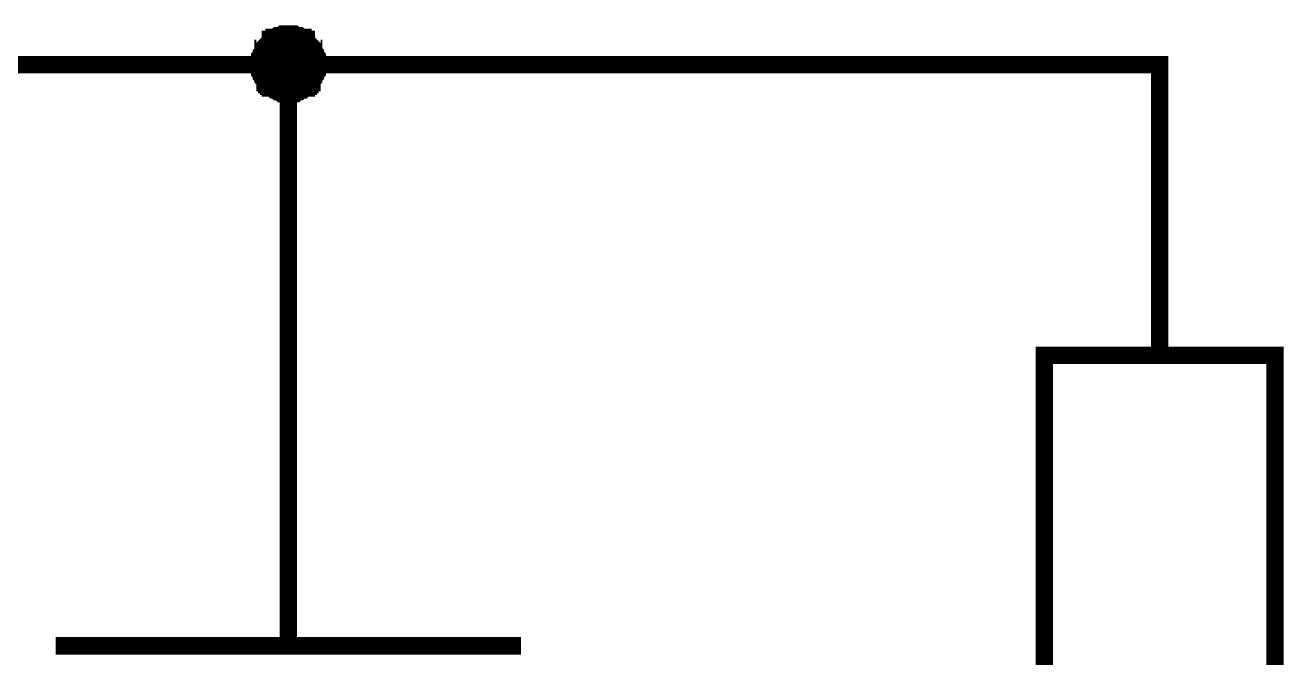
# Paper-space layout 'Layout1' of a CAD drawing. Extents: x -1 to 840, y -1 to 593.
# Drawn here: x 258.8 to 280.47, y 70.77 to 81.66 of the extents above; entities that cross this region are included whole.
import ezdxf

# ---------------------------------------------------------------- set-up
doc = ezdxf.new("R2010")
doc.units = 0
doc.header["$MEASUREMENT"] = 0
doc.layers.add('Sheet', color=255, linetype='CONTINUOUS')

psp = doc.layouts.get("Layout1")

# ---------------------------------------------------------------- linework, layer by layer
at = {"layer": 'Sheet', "color": 7}
for points, const_width in [([(262.838, 80.979), (262.838, 81.01), (262.838, 81.041), (262.838, 81.041), (262.838, 81.072), (262.838, 81.103), (262.869, 81.134), (262.869, 81.166), (262.869, 81.166), (262.9, 81.197), (262.9, 81.228), (262.9, 81.259), (262.931, 81.259), (262.931, 81.29), (262.962, 81.321), (262.962, 81.321), (262.993, 81.352), (262.993, 81.352), (263.024, 81.383), (263.024, 81.414), (263.055, 81.414), (263.086, 81.414), (263.086, 81.445), (263.117, 81.445), (263.148, 81.476), (263.148, 81.476), (263.179, 81.476), (263.21, 81.476), (263.241, 81.507), (263.273, 81.507), (263.273, 81.507), (263.304, 81.507), (263.335, 81.507)], 0.3), ([(262.838, 80.979), (262.838, 81.01), (262.838, 81.041), (262.838, 81.041), (262.838, 81.072), (262.838, 81.103), (262.869, 81.134), (262.869, 81.166), (262.869, 81.166), (262.9, 81.197), (262.9, 81.228), (262.9, 81.259), (262.931, 81.259), (262.931, 81.29), (262.962, 81.321), (262.962, 81.321), (262.993, 81.352), (262.993, 81.352), (263.024, 81.383), (263.024, 81.414), (263.055, 81.414), (263.086, 81.414), (263.086, 81.445), (263.117, 81.445), (263.148, 81.476), (263.148, 81.476), (263.179, 81.476), (263.21, 81.476), (263.241, 81.507), (263.273, 81.507), (263.273, 81.507), (263.304, 81.507), (263.335, 81.507)], 0.3), ([(262.838, 80.979), (262.838, 81.01), (262.838, 81.041), (262.838, 81.041), (262.838, 81.072), (262.838, 81.103), (262.869, 81.134), (262.869, 81.166), (262.869, 81.166), (262.9, 81.197), (262.9, 81.228), (262.9, 81.259), (262.931, 81.259), (262.931, 81.29), (262.962, 81.321), (262.962, 81.321), (262.993, 81.352), (262.993, 81.352), (263.024, 81.383), (263.024, 81.414), (263.055, 81.414), (263.086, 81.414), (263.086, 81.445), (263.117, 81.445), (263.148, 81.476), (263.148, 81.476), (263.179, 81.476), (263.21, 81.476), (263.241, 81.507), (263.273, 81.507), (263.273, 81.507), (263.304, 81.507), (263.335, 81.507)], 0.3), ([(262.838, 80.979), (262.838, 81.01), (262.838, 81.041), (262.838, 81.041), (262.838, 81.072), (262.838, 81.103), (262.869, 81.134), (262.869, 81.166), (262.869, 81.166), (262.9, 81.197), (262.9, 81.228), (262.9, 81.259), (262.931, 81.259), (262.931, 81.29), (262.962, 81.321), (262.962, 81.321), (262.993, 81.352), (262.993, 81.352), (263.024, 81.383), (263.024, 81.414), (263.055, 81.414), (263.086, 81.414), (263.086, 81.445), (263.117, 81.445), (263.148, 81.476), (263.148, 81.476), (263.179, 81.476), (263.21, 81.476), (263.241, 81.507), (263.273, 81.507), (263.273, 81.507), (263.304, 81.507), (263.335, 81.507)], 0.3), ([(262.838, 80.979), (262.838, 81.01), (262.838, 81.041), (262.838, 81.041), (262.838, 81.072), (262.838, 81.103), (262.869, 81.134), (262.869, 81.166), (262.869, 81.166), (262.9, 81.197), (262.9, 81.228), (262.9, 81.259), (262.931, 81.259), (262.931, 81.29), (262.962, 81.321), (262.962, 81.321), (262.993, 81.352), (262.993, 81.352), (263.024, 81.383), (263.024, 81.414), (263.055, 81.414), (263.086, 81.414), (263.086, 81.445), (263.117, 81.445), (263.148, 81.476), (263.148, 81.476), (263.179, 81.476), (263.21, 81.476), (263.241, 81.507), (263.273, 81.507), (263.273, 81.507), (263.304, 81.507), (263.335, 81.507)], 0.0991), ([(262.838, 80.979), (262.838, 81.01), (262.838, 81.041), (262.838, 81.041), (262.838, 81.072), (262.838, 81.103), (262.869, 81.134), (262.869, 81.166), (262.869, 81.166), (262.9, 81.197), (262.9, 81.228), (262.9, 81.259), (262.931, 81.259), (262.931, 81.29), (262.962, 81.321), (262.962, 81.321), (262.993, 81.352), (262.993, 81.352), (263.024, 81.383), (263.024, 81.414), (263.055, 81.414), (263.086, 81.414), (263.086, 81.445), (263.117, 81.445), (263.148, 81.476), (263.148, 81.476), (263.179, 81.476), (263.21, 81.476), (263.241, 81.507), (263.273, 81.507), (263.273, 81.507), (263.304, 81.507), (263.335, 81.507)], 0.0991), ([(262.838, 80.979), (262.838, 81.01), (262.838, 81.041), (262.838, 81.041), (262.838, 81.072), (262.838, 81.103), (262.869, 81.134), (262.869, 81.166), (262.869, 81.166), (262.9, 81.197), (262.9, 81.228), (262.9, 81.259), (262.931, 81.259), (262.931, 81.29), (262.962, 81.321), (262.962, 81.321), (262.993, 81.352), (262.993, 81.352), (263.024, 81.383), (263.024, 81.414), (263.055, 81.414), (263.086, 81.414), (263.086, 81.445), (263.117, 81.445), (263.148, 81.476), (263.148, 81.476), (263.179, 81.476), (263.21, 81.476), (263.241, 81.507), (263.273, 81.507), (263.273, 81.507), (263.304, 81.507), (263.335, 81.507)], 0.0991), ([(262.838, 80.979), (262.838, 81.01), (262.838, 81.041), (262.838, 81.041), (262.838, 81.072), (262.838, 81.103), (262.869, 81.134), (262.869, 81.166), (262.869, 81.166), (262.9, 81.197), (262.9, 81.228), (262.9, 81.259), (262.931, 81.259), (262.931, 81.29), (262.962, 81.321), (262.962, 81.321), (262.993, 81.352), (262.993, 81.352), (263.024, 81.383), (263.024, 81.414), (263.055, 81.414), (263.086, 81.414), (263.086, 81.445), (263.117, 81.445), (263.148, 81.476), (263.148, 81.476), (263.179, 81.476), (263.21, 81.476), (263.241, 81.507), (263.273, 81.507), (263.273, 81.507), (263.304, 81.507), (263.335, 81.507)], 0.0991), ([(263.335, 81.507), (263.335, 81.507)], 0.3), ([(263.335, 81.507), (263.366, 81.507), (263.397, 81.507), (263.397, 81.507), (263.428, 81.507), (263.459, 81.476), (263.49, 81.476), (263.521, 81.476), (263.521, 81.476), (263.552, 81.445), (263.583, 81.445), (263.583, 81.414), (263.614, 81.414), (263.645, 81.414), (263.645, 81.383), (263.676, 81.352), (263.676, 81.352), (263.707, 81.321), (263.707, 81.321), (263.738, 81.29), (263.738, 81.259), (263.769, 81.259), (263.769, 81.228), (263.769, 81.197), (263.8, 81.166), (263.8, 81.166), (263.8, 81.134), (263.832, 81.103), (263.832, 81.072), (263.832, 81.041), (263.832, 81.041), (263.832, 81.01), (263.832, 80.979)], 0.3), ([(263.335, 81.507), (263.335, 81.507)], 0.3), ([(263.335, 81.507), (263.366, 81.507), (263.397, 81.507), (263.397, 81.507), (263.428, 81.507), (263.459, 81.476), (263.49, 81.476), (263.521, 81.476), (263.521, 81.476), (263.552, 81.445), (263.583, 81.445), (263.583, 81.414), (263.614, 81.414), (263.645, 81.414), (263.645, 81.383), (263.676, 81.352), (263.676, 81.352), (263.707, 81.321), (263.707, 81.321), (263.738, 81.29), (263.738, 81.259), (263.769, 81.259), (263.769, 81.228), (263.769, 81.197), (263.8, 81.166), (263.8, 81.166), (263.8, 81.134), (263.832, 81.103), (263.832, 81.072), (263.832, 81.041), (263.832, 81.041), (263.832, 81.01), (263.832, 80.979)], 0.3), ([(263.335, 81.507), (263.335, 81.507)], 0.3), ([(263.335, 81.507), (263.366, 81.507), (263.397, 81.507), (263.397, 81.507), (263.428, 81.507), (263.459, 81.476), (263.49, 81.476), (263.521, 81.476), (263.521, 81.476), (263.552, 81.445), (263.583, 81.445), (263.583, 81.414), (263.614, 81.414), (263.645, 81.414), (263.645, 81.383), (263.676, 81.352), (263.676, 81.352), (263.707, 81.321), (263.707, 81.321), (263.738, 81.29), (263.738, 81.259), (263.769, 81.259), (263.769, 81.228), (263.769, 81.197), (263.8, 81.166), (263.8, 81.166), (263.8, 81.134), (263.832, 81.103), (263.832, 81.072), (263.832, 81.041), (263.832, 81.041), (263.832, 81.01), (263.832, 80.979)], 0.3), ([(263.335, 81.507), (263.335, 81.507)], 0.3), ([(263.335, 81.507), (263.366, 81.507), (263.397, 81.507), (263.397, 81.507), (263.428, 81.507), (263.459, 81.476), (263.49, 81.476), (263.521, 81.476), (263.521, 81.476), (263.552, 81.445), (263.583, 81.445), (263.583, 81.414), (263.614, 81.414), (263.645, 81.414), (263.645, 81.383), (263.676, 81.352), (263.676, 81.352), (263.707, 81.321), (263.707, 81.321), (263.738, 81.29), (263.738, 81.259), (263.769, 81.259), (263.769, 81.228), (263.769, 81.197), (263.8, 81.166), (263.8, 81.166), (263.8, 81.134), (263.832, 81.103), (263.832, 81.072), (263.832, 81.041), (263.832, 81.041), (263.832, 81.01), (263.832, 80.979)], 0.3), ([(263.335, 81.507), (263.335, 81.507)], 0.0991), ([(263.335, 81.507), (263.366, 81.507), (263.397, 81.507), (263.397, 81.507), (263.428, 81.507), (263.459, 81.476), (263.49, 81.476), (263.521, 81.476), (263.521, 81.476), (263.552, 81.445), (263.583, 81.445), (263.583, 81.414), (263.614, 81.414), (263.645, 81.414), (263.645, 81.383), (263.676, 81.352), (263.676, 81.352), (263.707, 81.321), (263.707, 81.321), (263.738, 81.29), (263.738, 81.259), (263.769, 81.259), (263.769, 81.228), (263.769, 81.197), (263.8, 81.166), (263.8, 81.166), (263.8, 81.134), (263.832, 81.103), (263.832, 81.072), (263.832, 81.041), (263.832, 81.041), (263.832, 81.01), (263.832, 80.979)], 0.0991), ([(263.335, 81.507), (263.335, 81.507)], 0.0991), ([(263.335, 81.507), (263.366, 81.507), (263.397, 81.507), (263.397, 81.507), (263.428, 81.507), (263.459, 81.476), (263.49, 81.476), (263.521, 81.476), (263.521, 81.476), (263.552, 81.445), (263.583, 81.445), (263.583, 81.414), (263.614, 81.414), (263.645, 81.414), (263.645, 81.383), (263.676, 81.352), (263.676, 81.352), (263.707, 81.321), (263.707, 81.321), (263.738, 81.29), (263.738, 81.259), (263.769, 81.259), (263.769, 81.228), (263.769, 81.197), (263.8, 81.166), (263.8, 81.166), (263.8, 81.134), (263.832, 81.103), (263.832, 81.072), (263.832, 81.041), (263.832, 81.041), (263.832, 81.01), (263.832, 80.979)], 0.0991), ([(263.335, 81.507), (263.335, 81.507)], 0.0991), ([(263.335, 81.507), (263.366, 81.507), (263.397, 81.507), (263.397, 81.507), (263.428, 81.507), (263.459, 81.476), (263.49, 81.476), (263.521, 81.476), (263.521, 81.476), (263.552, 81.445), (263.583, 81.445), (263.583, 81.414), (263.614, 81.414), (263.645, 81.414), (263.645, 81.383), (263.676, 81.352), (263.676, 81.352), (263.707, 81.321), (263.707, 81.321), (263.738, 81.29), (263.738, 81.259), (263.769, 81.259), (263.769, 81.228), (263.769, 81.197), (263.8, 81.166), (263.8, 81.166), (263.8, 81.134), (263.832, 81.103), (263.832, 81.072), (263.832, 81.041), (263.832, 81.041), (263.832, 81.01), (263.832, 80.979)], 0.0991), ([(263.335, 81.507), (263.335, 81.507)], 0.0991), ([(263.335, 81.507), (263.366, 81.507), (263.397, 81.507), (263.397, 81.507), (263.428, 81.507), (263.459, 81.476), (263.49, 81.476), (263.521, 81.476), (263.521, 81.476), (263.552, 81.445), (263.583, 81.445), (263.583, 81.414), (263.614, 81.414), (263.645, 81.414), (263.645, 81.383), (263.676, 81.352), (263.676, 81.352), (263.707, 81.321), (263.707, 81.321), (263.738, 81.29), (263.738, 81.259), (263.769, 81.259), (263.769, 81.228), (263.769, 81.197), (263.8, 81.166), (263.8, 81.166), (263.8, 81.134), (263.832, 81.103), (263.832, 81.072), (263.832, 81.041), (263.832, 81.041), (263.832, 81.01), (263.832, 80.979)], 0.0991), ([(248.335, 80.979), (263.335, 80.979), (263.335, 73.492)], 0.3), ([(263.335, 80.482), (263.304, 80.482), (263.273, 80.482), (263.273, 80.482), (263.241, 80.482), (263.21, 80.482), (263.179, 80.513), (263.148, 80.513), (263.148, 80.513), (263.117, 80.544), (263.086, 80.544), (263.086, 80.544), (263.055, 80.575), (263.024, 80.575), (263.024, 80.606), (262.993, 80.606), (262.993, 80.637), (262.962, 80.637), (262.962, 80.668), (262.931, 80.668), (262.931, 80.7), (262.9, 80.731), (262.9, 80.731), (262.9, 80.762), (262.869, 80.793), (262.869, 80.793), (262.869, 80.824), (262.838, 80.855), (262.838, 80.886), (262.838, 80.917), (262.838, 80.917), (262.838, 80.948), (262.838, 80.979)], 0.3), ([(262.838, 80.979), (262.838, 80.979)], 0.3), ([(263.335, 80.482), (263.304, 80.482), (263.273, 80.482), (263.273, 80.482), (263.241, 80.482), (263.21, 80.482), (263.179, 80.513), (263.148, 80.513), (263.148, 80.513), (263.117, 80.544), (263.086, 80.544), (263.086, 80.544), (263.055, 80.575), (263.024, 80.575), (263.024, 80.606), (262.993, 80.606), (262.993, 80.637), (262.962, 80.637), (262.962, 80.668), (262.931, 80.668), (262.931, 80.7), (262.9, 80.731), (262.9, 80.731), (262.9, 80.762), (262.869, 80.793), (262.869, 80.793), (262.869, 80.824), (262.838, 80.855), (262.838, 80.886), (262.838, 80.917), (262.838, 80.917), (262.838, 80.948), (262.838, 80.979)], 0.3), ([(262.838, 80.979), (262.838, 80.979)], 0.3), ([(263.335, 80.482), (263.304, 80.482), (263.273, 80.482), (263.273, 80.482), (263.241, 80.482), (263.21, 80.482), (263.179, 80.513), (263.148, 80.513), (263.148, 80.513), (263.117, 80.544), (263.086, 80.544), (263.086, 80.544), (263.055, 80.575), (263.024, 80.575), (263.024, 80.606), (262.993, 80.606), (262.993, 80.637), (262.962, 80.637), (262.962, 80.668), (262.931, 80.668), (262.931, 80.7), (262.9, 80.731), (262.9, 80.731), (262.9, 80.762), (262.869, 80.793), (262.869, 80.793), (262.869, 80.824), (262.838, 80.855), (262.838, 80.886), (262.838, 80.917), (262.838, 80.917), (262.838, 80.948), (262.838, 80.979)], 0.3), ([(262.838, 80.979), (262.838, 80.979)], 0.3), ([(263.335, 80.482), (263.304, 80.482), (263.273, 80.482), (263.273, 80.482), (263.241, 80.482), (263.21, 80.482), (263.179, 80.513), (263.148, 80.513), (263.148, 80.513), (263.117, 80.544), (263.086, 80.544), (263.086, 80.544), (263.055, 80.575), (263.024, 80.575), (263.024, 80.606), (262.993, 80.606), (262.993, 80.637), (262.962, 80.637), (262.962, 80.668), (262.931, 80.668), (262.931, 80.7), (262.9, 80.731), (262.9, 80.731), (262.9, 80.762), (262.869, 80.793), (262.869, 80.793), (262.869, 80.824), (262.838, 80.855), (262.838, 80.886), (262.838, 80.917), (262.838, 80.917), (262.838, 80.948), (262.838, 80.979)], 0.3), ([(262.838, 80.979), (262.838, 80.979)], 0.3), ([(263.832, 80.979), (263.832, 80.948), (263.832, 80.917), (263.832, 80.917), (263.832, 80.886), (263.832, 80.855), (263.8, 80.824), (263.8, 80.793), (263.8, 80.793), (263.769, 80.762), (263.769, 80.731), (263.769, 80.731), (263.738, 80.7), (263.738, 80.668), (263.707, 80.668), (263.707, 80.637), (263.676, 80.637), (263.676, 80.606), (263.645, 80.606), (263.645, 80.575), (263.614, 80.575), (263.583, 80.544), (263.583, 80.544), (263.552, 80.544), (263.521, 80.513), (263.521, 80.513), (263.49, 80.513), (263.459, 80.482), (263.428, 80.482), (263.397, 80.482), (263.397, 80.482), (263.366, 80.482), (263.335, 80.482)], 0.3), ([(263.335, 80.979), (278.335, 80.979), (278.335, 78.494)], 0.3), ([(263.832, 80.979), (263.832, 80.948), (263.832, 80.917), (263.832, 80.917), (263.832, 80.886), (263.832, 80.855), (263.8, 80.824), (263.8, 80.793), (263.8, 80.793), (263.769, 80.762), (263.769, 80.731), (263.769, 80.731), (263.738, 80.7), (263.738, 80.668), (263.707, 80.668), (263.707, 80.637), (263.676, 80.637), (263.676, 80.606), (263.645, 80.606), (263.645, 80.575), (263.614, 80.575), (263.583, 80.544), (263.583, 80.544), (263.552, 80.544), (263.521, 80.513), (263.521, 80.513), (263.49, 80.513), (263.459, 80.482), (263.428, 80.482), (263.397, 80.482), (263.397, 80.482), (263.366, 80.482), (263.335, 80.482)], 0.3), ([(263.832, 80.979), (263.832, 80.948), (263.832, 80.917), (263.832, 80.917), (263.832, 80.886), (263.832, 80.855), (263.8, 80.824), (263.8, 80.793), (263.8, 80.793), (263.769, 80.762), (263.769, 80.731), (263.769, 80.731), (263.738, 80.7), (263.738, 80.668), (263.707, 80.668), (263.707, 80.637), (263.676, 80.637), (263.676, 80.606), (263.645, 80.606), (263.645, 80.575), (263.614, 80.575), (263.583, 80.544), (263.583, 80.544), (263.552, 80.544), (263.521, 80.513), (263.521, 80.513), (263.49, 80.513), (263.459, 80.482), (263.428, 80.482), (263.397, 80.482), (263.397, 80.482), (263.366, 80.482), (263.335, 80.482)], 0.3), ([(263.832, 80.979), (263.832, 80.948), (263.832, 80.917), (263.832, 80.917), (263.832, 80.886), (263.832, 80.855), (263.8, 80.824), (263.8, 80.793), (263.8, 80.793), (263.769, 80.762), (263.769, 80.731), (263.769, 80.731), (263.738, 80.7), (263.738, 80.668), (263.707, 80.668), (263.707, 80.637), (263.676, 80.637), (263.676, 80.606), (263.645, 80.606), (263.645, 80.575), (263.614, 80.575), (263.583, 80.544), (263.583, 80.544), (263.552, 80.544), (263.521, 80.513), (263.521, 80.513), (263.49, 80.513), (263.459, 80.482), (263.428, 80.482), (263.397, 80.482), (263.397, 80.482), (263.366, 80.482), (263.335, 80.482)], 0.3), ([(263.832, 80.979), (263.832, 80.979), (263.832, 80.979), (263.832, 80.979), (263.832, 80.979), (263.832, 80.979), (263.832, 80.979), (263.832, 80.979), (263.832, 80.979), (263.832, 80.979), (263.832, 80.979), (263.832, 80.979), (263.832, 80.979), (263.832, 80.979), (263.832, 80.979), (263.832, 80.979), (263.832, 80.979), (263.832, 80.979), (263.832, 80.979), (263.832, 80.979), (263.832, 80.979), (263.832, 80.979), (263.832, 80.979), (263.832, 80.979), (263.832, 80.979), (263.832, 80.979), (263.832, 80.979), (263.832, 80.979), (263.832, 80.979), (263.832, 80.979), (263.832, 80.979), (263.832, 80.979), (263.832, 80.979)], 0.3), ([(263.832, 80.979), (263.832, 80.979)], 0.3), ([(263.832, 80.979), (263.832, 80.979), (263.832, 80.979), (263.832, 80.979), (263.832, 80.979), (263.832, 80.979), (263.832, 80.979), (263.832, 80.979), (263.832, 80.979), (263.832, 80.979), (263.832, 80.979), (263.832, 80.979), (263.832, 80.979), (263.832, 80.979), (263.832, 80.979), (263.832, 80.979), (263.832, 80.979), (263.832, 80.979), (263.832, 80.979), (263.832, 80.979), (263.832, 80.979), (263.832, 80.979), (263.832, 80.979), (263.832, 80.979), (263.832, 80.979), (263.832, 80.979), (263.832, 80.979), (263.832, 80.979), (263.832, 80.979), (263.832, 80.979), (263.832, 80.979), (263.832, 80.979), (263.832, 80.979)], 0.3), ([(263.832, 80.979), (263.832, 80.979)], 0.3), ([(263.832, 80.979), (263.832, 80.979), (263.832, 80.979), (263.832, 80.979), (263.832, 80.979), (263.832, 80.979), (263.832, 80.979), (263.832, 80.979), (263.832, 80.979), (263.832, 80.979), (263.832, 80.979), (263.832, 80.979), (263.832, 80.979), (263.832, 80.979), (263.832, 80.979), (263.832, 80.979), (263.832, 80.979), (263.832, 80.979), (263.832, 80.979), (263.832, 80.979), (263.832, 80.979), (263.832, 80.979), (263.832, 80.979), (263.832, 80.979), (263.832, 80.979), (263.832, 80.979), (263.832, 80.979), (263.832, 80.979), (263.832, 80.979), (263.832, 80.979), (263.832, 80.979), (263.832, 80.979), (263.832, 80.979)], 0.3), ([(263.832, 80.979), (263.832, 80.979)], 0.3), ([(263.832, 80.979), (263.832, 80.979), (263.832, 80.979), (263.832, 80.979), (263.832, 80.979), (263.832, 80.979), (263.832, 80.979), (263.832, 80.979), (263.832, 80.979), (263.832, 80.979), (263.832, 80.979), (263.832, 80.979), (263.832, 80.979), (263.832, 80.979), (263.832, 80.979), (263.832, 80.979), (263.832, 80.979), (263.832, 80.979), (263.832, 80.979), (263.832, 80.979), (263.832, 80.979), (263.832, 80.979), (263.832, 80.979), (263.832, 80.979), (263.832, 80.979), (263.832, 80.979), (263.832, 80.979), (263.832, 80.979), (263.832, 80.979), (263.832, 80.979), (263.832, 80.979), (263.832, 80.979), (263.832, 80.979)], 0.3), ([(263.832, 80.979), (263.832, 80.979)], 0.3), ([(263.335, 80.482), (263.304, 80.482), (263.273, 80.482), (263.273, 80.482), (263.241, 80.482), (263.21, 80.482), (263.179, 80.513), (263.148, 80.513), (263.148, 80.513), (263.117, 80.544), (263.086, 80.544), (263.086, 80.544), (263.055, 80.575), (263.024, 80.575), (263.024, 80.606), (262.993, 80.606), (262.993, 80.637), (262.962, 80.637), (262.962, 80.668), (262.931, 80.668), (262.931, 80.7), (262.9, 80.731), (262.9, 80.731), (262.9, 80.762), (262.869, 80.793), (262.869, 80.793), (262.869, 80.824), (262.838, 80.855), (262.838, 80.886), (262.838, 80.917), (262.838, 80.917), (262.838, 80.948), (262.838, 80.979)], 0.0991), ([(262.838, 80.979), (262.838, 80.979)], 0.0991), ([(263.335, 80.482), (263.304, 80.482), (263.273, 80.482), (263.273, 80.482), (263.241, 80.482), (263.21, 80.482), (263.179, 80.513), (263.148, 80.513), (263.148, 80.513), (263.117, 80.544), (263.086, 80.544), (263.086, 80.544), (263.055, 80.575), (263.024, 80.575), (263.024, 80.606), (262.993, 80.606), (262.993, 80.637), (262.962, 80.637), (262.962, 80.668), (262.931, 80.668), (262.931, 80.7), (262.9, 80.731), (262.9, 80.731), (262.9, 80.762), (262.869, 80.793), (262.869, 80.793), (262.869, 80.824), (262.838, 80.855), (262.838, 80.886), (262.838, 80.917), (262.838, 80.917), (262.838, 80.948), (262.838, 80.979)], 0.0991), ([(262.838, 80.979), (262.838, 80.979)], 0.0991), ([(263.335, 80.482), (263.304, 80.482), (263.273, 80.482), (263.273, 80.482), (263.241, 80.482), (263.21, 80.482), (263.179, 80.513), (263.148, 80.513), (263.148, 80.513), (263.117, 80.544), (263.086, 80.544), (263.086, 80.544), (263.055, 80.575), (263.024, 80.575), (263.024, 80.606), (262.993, 80.606), (262.993, 80.637), (262.962, 80.637), (262.962, 80.668), (262.931, 80.668), (262.931, 80.7), (262.9, 80.731), (262.9, 80.731), (262.9, 80.762), (262.869, 80.793), (262.869, 80.793), (262.869, 80.824), (262.838, 80.855), (262.838, 80.886), (262.838, 80.917), (262.838, 80.917), (262.838, 80.948), (262.838, 80.979)], 0.0991), ([(262.838, 80.979), (262.838, 80.979)], 0.0991), ([(263.335, 80.482), (263.304, 80.482), (263.273, 80.482), (263.273, 80.482), (263.241, 80.482), (263.21, 80.482), (263.179, 80.513), (263.148, 80.513), (263.148, 80.513), (263.117, 80.544), (263.086, 80.544), (263.086, 80.544), (263.055, 80.575), (263.024, 80.575), (263.024, 80.606), (262.993, 80.606), (262.993, 80.637), (262.962, 80.637), (262.962, 80.668), (262.931, 80.668), (262.931, 80.7), (262.9, 80.731), (262.9, 80.731), (262.9, 80.762), (262.869, 80.793), (262.869, 80.793), (262.869, 80.824), (262.838, 80.855), (262.838, 80.886), (262.838, 80.917), (262.838, 80.917), (262.838, 80.948), (262.838, 80.979)], 0.0991), ([(262.838, 80.979), (262.838, 80.979)], 0.0991), ([(263.832, 80.979), (263.832, 80.948), (263.832, 80.917), (263.832, 80.917), (263.832, 80.886), (263.832, 80.855), (263.8, 80.824), (263.8, 80.793), (263.8, 80.793), (263.769, 80.762), (263.769, 80.731), (263.769, 80.731), (263.738, 80.7), (263.738, 80.668), (263.707, 80.668), (263.707, 80.637), (263.676, 80.637), (263.676, 80.606), (263.645, 80.606), (263.645, 80.575), (263.614, 80.575), (263.583, 80.544), (263.583, 80.544), (263.552, 80.544), (263.521, 80.513), (263.521, 80.513), (263.49, 80.513), (263.459, 80.482), (263.428, 80.482), (263.397, 80.482), (263.397, 80.482), (263.366, 80.482), (263.335, 80.482)], 0.0991), ([(263.832, 80.979), (263.832, 80.948), (263.832, 80.917), (263.832, 80.917), (263.832, 80.886), (263.832, 80.855), (263.8, 80.824), (263.8, 80.793), (263.8, 80.793), (263.769, 80.762), (263.769, 80.731), (263.769, 80.731), (263.738, 80.7), (263.738, 80.668), (263.707, 80.668), (263.707, 80.637), (263.676, 80.637), (263.676, 80.606), (263.645, 80.606), (263.645, 80.575), (263.614, 80.575), (263.583, 80.544), (263.583, 80.544), (263.552, 80.544), (263.521, 80.513), (263.521, 80.513), (263.49, 80.513), (263.459, 80.482), (263.428, 80.482), (263.397, 80.482), (263.397, 80.482), (263.366, 80.482), (263.335, 80.482)], 0.0991), ([(263.832, 80.979), (263.832, 80.948), (263.832, 80.917), (263.832, 80.917), (263.832, 80.886), (263.832, 80.855), (263.8, 80.824), (263.8, 80.793), (263.8, 80.793), (263.769, 80.762), (263.769, 80.731), (263.769, 80.731), (263.738, 80.7), (263.738, 80.668), (263.707, 80.668), (263.707, 80.637), (263.676, 80.637), (263.676, 80.606), (263.645, 80.606), (263.645, 80.575), (263.614, 80.575), (263.583, 80.544), (263.583, 80.544), (263.552, 80.544), (263.521, 80.513), (263.521, 80.513), (263.49, 80.513), (263.459, 80.482), (263.428, 80.482), (263.397, 80.482), (263.397, 80.482), (263.366, 80.482), (263.335, 80.482)], 0.0991), ([(263.832, 80.979), (263.832, 80.948), (263.832, 80.917), (263.832, 80.917), (263.832, 80.886), (263.832, 80.855), (263.8, 80.824), (263.8, 80.793), (263.8, 80.793), (263.769, 80.762), (263.769, 80.731), (263.769, 80.731), (263.738, 80.7), (263.738, 80.668), (263.707, 80.668), (263.707, 80.637), (263.676, 80.637), (263.676, 80.606), (263.645, 80.606), (263.645, 80.575), (263.614, 80.575), (263.583, 80.544), (263.583, 80.544), (263.552, 80.544), (263.521, 80.513), (263.521, 80.513), (263.49, 80.513), (263.459, 80.482), (263.428, 80.482), (263.397, 80.482), (263.397, 80.482), (263.366, 80.482), (263.335, 80.482)], 0.0991), ([(263.832, 80.979), (263.832, 80.979), (263.832, 80.979), (263.832, 80.979), (263.832, 80.979), (263.832, 80.979), (263.832, 80.979), (263.832, 80.979), (263.832, 80.979), (263.832, 80.979), (263.832, 80.979), (263.832, 80.979), (263.832, 80.979), (263.832, 80.979), (263.832, 80.979), (263.832, 80.979), (263.832, 80.979), (263.832, 80.979), (263.832, 80.979), (263.832, 80.979), (263.832, 80.979), (263.832, 80.979), (263.832, 80.979), (263.832, 80.979), (263.832, 80.979), (263.832, 80.979), (263.832, 80.979), (263.832, 80.979), (263.832, 80.979), (263.832, 80.979), (263.832, 80.979), (263.832, 80.979), (263.832, 80.979)], 0.0991), ([(263.832, 80.979), (263.832, 80.979)], 0.0991), ([(263.832, 80.979), (263.832, 80.979), (263.832, 80.979), (263.832, 80.979), (263.832, 80.979), (263.832, 80.979), (263.832, 80.979), (263.832, 80.979), (263.832, 80.979), (263.832, 80.979), (263.832, 80.979), (263.832, 80.979), (263.832, 80.979), (263.832, 80.979), (263.832, 80.979), (263.832, 80.979), (263.832, 80.979), (263.832, 80.979), (263.832, 80.979), (263.832, 80.979), (263.832, 80.979), (263.832, 80.979), (263.832, 80.979), (263.832, 80.979), (263.832, 80.979), (263.832, 80.979), (263.832, 80.979), (263.832, 80.979), (263.832, 80.979), (263.832, 80.979), (263.832, 80.979), (263.832, 80.979), (263.832, 80.979)], 0.0991), ([(263.832, 80.979), (263.832, 80.979)], 0.0991), ([(263.832, 80.979), (263.832, 80.979), (263.832, 80.979), (263.832, 80.979), (263.832, 80.979), (263.832, 80.979), (263.832, 80.979), (263.832, 80.979), (263.832, 80.979), (263.832, 80.979), (263.832, 80.979), (263.832, 80.979), (263.832, 80.979), (263.832, 80.979), (263.832, 80.979), (263.832, 80.979), (263.832, 80.979), (263.832, 80.979), (263.832, 80.979), (263.832, 80.979), (263.832, 80.979), (263.832, 80.979), (263.832, 80.979), (263.832, 80.979), (263.832, 80.979), (263.832, 80.979), (263.832, 80.979), (263.832, 80.979), (263.832, 80.979), (263.832, 80.979), (263.832, 80.979), (263.832, 80.979), (263.832, 80.979)], 0.0991), ([(263.832, 80.979), (263.832, 80.979)], 0.0991), ([(263.832, 80.979), (263.832, 80.979), (263.832, 80.979), (263.832, 80.979), (263.832, 80.979), (263.832, 80.979), (263.832, 80.979), (263.832, 80.979), (263.832, 80.979), (263.832, 80.979), (263.832, 80.979), (263.832, 80.979), (263.832, 80.979), (263.832, 80.979), (263.832, 80.979), (263.832, 80.979), (263.832, 80.979), (263.832, 80.979), (263.832, 80.979), (263.832, 80.979), (263.832, 80.979), (263.832, 80.979), (263.832, 80.979), (263.832, 80.979), (263.832, 80.979), (263.832, 80.979), (263.832, 80.979), (263.832, 80.979), (263.832, 80.979), (263.832, 80.979), (263.832, 80.979), (263.832, 80.979), (263.832, 80.979)], 0.0991), ([(263.832, 80.979), (263.832, 80.979)], 0.0991), ([(278.335, 75.977), (278.335, 78.494)], 0.3), ([(263.335, 70.976), (263.335, 73.492)], 0.3), ([(259.328, 70.976), (267.341, 70.976)], 0.3)]:
    psp.add_lwpolyline(points, dxfattribs=dict(at, const_width=const_width))
at = {"layer": 'Sheet', "color": 7, "const_width": 0.508}
psp.add_lwpolyline([(263.017, 81.003, 1), (263.525, 81.003, 1)], format="xyb", close=True, dxfattribs=at)
at = {"layer": 'Sheet', "color": 7, "const_width": 0.3}
psp.add_lwpolyline([(276.347, 75.977), (280.322, 75.977), (280.322, 65.974), (276.347, 65.974), (276.347, 75.977)], close=True, dxfattribs=at)

doc.saveas('drawing.dxf')
